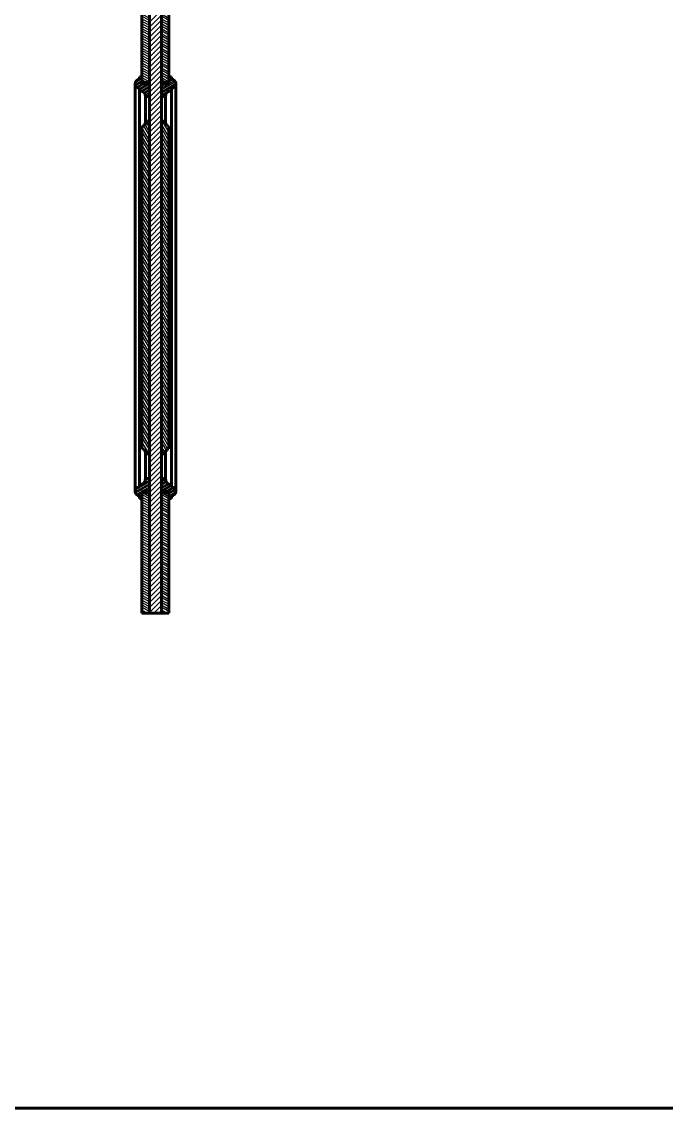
# Model space of a CAD drawing. Header units: inches. Extents: x -4554 to 14101, y -13650 to 2449.
# Drawn here: x 880 to 1791, y -13500 to -11964 of the extents above; entities that cross this region are included whole.
import ezdxf

# ---------------------------------------------------------------- set-up
doc = ezdxf.new("R2010")
doc.units = ezdxf.units.IN
doc.layers.add('Слой1', color=7, linetype='Continuous')

# ---------------------------------------------------------------- blocks, each defined once
blk = doc.blocks.new('*B497')
at = {"layer": 'Слой1', "linetype": 'Continuous'}
for p, q in [((1040.2, -12052.8), (1050, -12047.2)), ((1050, -12044.9), (1040.3, -12050.5)), ((1050, -12049.5), (1040.9, -12054.8)), ((1042.1, -12056.4), (1050, -12051.8)), ((1042.2, -12047.1), (1044.6, -12045.7)), ((1053.7, -12052), (1044, -12057.6)), ((1047, -12042), (1046.5, -12042.3)), ((1046.5, -12044.6), (1050, -12042.6)), ((1046.5, -12058.5), (1057.7, -12052)), ((1060.5, -12052.7), (1046.5, -12060.8)), ((1048.7, -12061.8), (1060.5, -12055)), ((1060.5, -12057.3), (1051, -12062.8)), ((1052.7, -12064.1), (1060.5, -12059.6)), ((1060.5, -12061.9), (1053.9, -12065.8)), ((1054.7, -12067.6), (1060.5, -12064.2)), ((1060.5, -12066.5), (1055, -12069.7)), ((1058.5, -12070), (1060.5, -12068.8))]:
    blk.add_line(p, q, dxfattribs=at)
blk = doc.blocks.new('*B498')
at = {"layer": 'Слой1', "linetype": 'Continuous'}
for p, q in [((1060.5, -11948.7), (1050, -11942.6)), ((1050, -11946.1), (1060.5, -11952.1)), ((1051.5, -11940), (1060.5, -11945.2)), ((1060.5, -11941.7), (1057.5, -11940)), ((1060.5, -11955.6), (1050, -11949.5)), ((1050, -11953), (1060.5, -11959.1)), ((1060.5, -11962.5), (1050, -11956.5)), ((1050, -11959.9), (1060.5, -11966)), ((1060.5, -11969.4), (1050, -11963.4)), ((1050, -11966.8), (1060.5, -11972.9)), ((1060.5, -11976.4), (1050, -11970.3)), ((1050, -11973.8), (1060.5, -11979.8)), ((1060.5, -11983.3), (1050, -11977.2)), ((1050, -11980.7), (1060.5, -11986.8)), ((1060.5, -11990.2), (1050, -11984.2)), ((1050, -11987.6), (1060.5, -11993.7)), ((1060.5, -11997.2), (1050, -11991.1)), ((1050, -11994.6), (1060.5, -12000.6)), ((1060.5, -12004.1), (1050, -11998)), ((1050, -12001.5), (1060.5, -12007.5)), ((1060.5, -12011), (1050, -12005)), ((1050, -12008.4), (1060.5, -12014.5)), ((1060.5, -12017.9), (1050, -12011.9)), ((1050, -12015.3), (1060.5, -12021.4)), ((1060.5, -12024.9), (1050, -12018.8)), ((1050, -12022.3), (1060.5, -12028.3)), ((1060.5, -12031.8), (1050, -12025.7)), ((1050, -12029.2), (1060.5, -12035.3)), ((1060.5, -12038.7), (1050, -12032.7)), ((1050, -12036.1), (1060.5, -12042.2)), ((1060.5, -12045.7), (1050, -12039.6)), ((1050, -12043.1), (1060.5, -12049.1)), ((1056, -12050), (1050, -12046.5)), ((1050, -12050), (1050, -12050))]:
    blk.add_line(p, q, dxfattribs=at)
blk = doc.blocks.new('*B499')
at = {"layer": 'Слой1', "linetype": 'Continuous'}
for p, q in [((1060.5, -12638.7), (1050, -12632.6)), ((1050, -12636.1), (1060.5, -12642.1)), ((1051.5, -12630), (1060.5, -12635.2)), ((1060.5, -12631.7), (1057.5, -12630)), ((1060.5, -12645.6), (1050, -12639.5)), ((1050, -12643), (1060.5, -12649.1)), ((1060.5, -12652.5), (1050, -12646.5)), ((1050, -12649.9), (1060.5, -12656)), ((1060.5, -12659.4), (1050, -12653.4)), ((1050, -12656.8), (1060.5, -12662.9)), ((1060.5, -12666.4), (1050, -12660.3)), ((1050, -12663.8), (1060.5, -12669.8)), ((1060.5, -12673.3), (1050, -12667.2)), ((1050, -12670.7), (1060.5, -12676.8)), ((1060.5, -12680.2), (1050, -12674.2)), ((1050, -12677.6), (1060.5, -12683.7)), ((1060.5, -12687.2), (1050, -12681.1)), ((1050, -12684.6), (1060.5, -12690.6)), ((1060.5, -12694.1), (1050, -12688)), ((1050, -12691.5), (1060.5, -12697.5)), ((1060.5, -12701), (1050, -12695)), ((1050, -12698.4), (1060.5, -12704.5)), ((1060.5, -12707.9), (1050, -12701.9)), ((1050, -12705.3), (1060.5, -12711.4)), ((1060.5, -12714.9), (1050, -12708.8)), ((1050, -12712.3), (1060.5, -12718.3)), ((1060.5, -12721.8), (1050, -12715.7)), ((1050, -12719.2), (1060.5, -12725.3)), ((1060.5, -12728.7), (1050, -12722.7)), ((1050, -12726.1), (1060.5, -12732.2)), ((1060.5, -12735.7), (1050, -12729.6)), ((1050, -12733.1), (1060.5, -12739.1)), ((1060.5, -12742.6), (1050, -12736.5)), ((1050, -12740), (1060.5, -12746)), ((1060.5, -12749.5), (1050, -12743.4)), ((1050, -12746.9), (1060.5, -12753)), ((1060.5, -12756.4), (1050, -12750.4)), ((1050, -12753.8), (1060.5, -12759.9)), ((1060.5, -12763.4), (1050, -12757.3)), ((1050, -12760.8), (1060.5, -12766.8)), ((1060.5, -12770.3), (1050, -12764.2)), ((1050, -12767.7), (1060.5, -12773.8)), ((1060.5, -12777.2), (1050, -12771.2)), ((1050, -12774.6), (1060.5, -12780.7)), ((1060.5, -12784.2), (1050, -12778.1)), ((1050, -12781.6), (1060.5, -12787.6)), ((1060.5, -12791.1), (1050, -12785)), ((1050, -12788.5), (1060.5, -12794.5)), ((1060.5, -12798), (1050, -12791.9)), ((1050, -12795.4), (1057.9, -12800)), ((1051.9, -12800), (1050, -12798.9))]:
    blk.add_line(p, q, dxfattribs=at)
blk = doc.blocks.new('*B500')
at = {"layer": 'Слой1', "linetype": 'Continuous'}
for p, q in [((1060.5, -12132), (1050, -12113.8)), ((1052, -12111.3), (1060.5, -12126)), ((1060.5, -12120), (1054.4, -12109.4)), ((1056.5, -12107.1), (1060.5, -12114)), ((1060.5, -12108), (1058.8, -12105)), ((1050, -12119.8), (1060.5, -12138)), ((1060.5, -12144), (1050, -12125.8)), ((1050, -12131.8), (1060.5, -12150)), ((1060.5, -12156), (1050, -12137.8)), ((1050, -12143.8), (1060.5, -12162)), ((1060.5, -12168), (1050, -12149.8)), ((1050, -12155.8), (1060.5, -12174)), ((1060.5, -12180), (1050, -12161.8)), ((1050, -12167.8), (1060.5, -12186)), ((1060.5, -12192), (1050, -12173.8)), ((1050, -12179.8), (1060.5, -12198)), ((1060.5, -12204), (1050, -12185.8)), ((1050, -12191.8), (1060.5, -12210)), ((1060.5, -12216), (1050, -12197.8)), ((1050, -12203.8), (1060.5, -12222)), ((1060.5, -12228), (1050, -12209.8)), ((1050, -12215.8), (1060.5, -12234)), ((1060.5, -12240), (1050, -12221.8)), ((1050, -12227.8), (1060.5, -12246)), ((1060.5, -12252), (1050, -12233.8)), ((1050, -12239.8), (1060.5, -12258)), ((1060.5, -12264), (1050, -12245.8)), ((1050, -12251.8), (1060.5, -12270)), ((1060.5, -12276), (1050, -12257.8)), ((1050, -12263.8), (1060.5, -12282)), ((1060.5, -12288), (1050, -12269.8)), ((1050, -12275.8), (1060.5, -12294)), ((1060.5, -12300), (1050, -12281.8)), ((1050, -12287.8), (1060.5, -12306)), ((1060.5, -12312), (1050, -12293.8)), ((1050, -12299.8), (1060.5, -12318)), ((1060.5, -12324), (1050, -12305.8)), ((1050, -12311.8), (1060.5, -12330)), ((1060.5, -12336), (1050, -12317.8)), ((1050, -12323.8), (1060.5, -12342)), ((1060.5, -12348), (1050, -12329.8)), ((1050, -12335.8), (1060.5, -12354)), ((1060.5, -12360), (1050, -12341.8)), ((1050, -12347.8), (1060.5, -12366)), ((1060.5, -12372), (1050, -12353.8)), ((1050, -12359.8), (1060.5, -12378)), ((1060.5, -12384), (1050, -12365.8)), ((1050, -12371.8), (1060.5, -12390)), ((1060.5, -12396), (1050, -12377.8)), ((1050, -12383.8), (1060.5, -12402)), ((1060.5, -12408), (1050, -12389.8)), ((1050, -12395.8), (1060.5, -12414)), ((1060.5, -12420), (1050, -12401.8)), ((1050, -12407.8), (1060.5, -12426)), ((1060.5, -12432), (1050, -12413.8)), ((1050, -12419.8), (1060.5, -12438)), ((1060.5, -12444), (1050, -12425.8)), ((1050, -12431.8), (1060.5, -12450)), ((1060.5, -12456), (1050, -12437.8)), ((1050, -12443.8), (1060.5, -12462)), ((1060.5, -12468), (1050, -12449.8)), ((1050, -12455.8), (1060.5, -12474)), ((1060.5, -12480), (1050, -12461.8)), ((1050, -12467.8), (1060.5, -12486)), ((1060.5, -12492), (1050, -12473.8)), ((1050, -12479.8), (1060.5, -12498)), ((1060.5, -12504), (1050, -12485.8)), ((1050, -12491.8), (1060.5, -12510)), ((1060.5, -12516), (1050, -12497.8)), ((1050, -12503.8), (1060.5, -12522)), ((1060.5, -12528), (1050, -12509.8)), ((1050, -12515.8), (1060.5, -12534)), ((1060.5, -12540), (1050, -12521.8)), ((1050, -12527.8), (1060.5, -12546)), ((1060.5, -12552), (1050, -12533.8)), ((1050, -12539.8), (1060.5, -12558)), ((1060.5, -12564), (1050, -12545.8)), ((1050, -12551.8), (1060.5, -12570)), ((1059.9, -12575), (1050, -12557.8)), ((1050, -12563.8), (1053.7, -12570.3))]:
    blk.add_line(p, q, dxfattribs=at)
blk = doc.blocks.new('*B501')
at = {"layer": 'Слой1', "linetype": 'Continuous'}
for p, q in [((1040.2, -12628.7), (1060.5, -12616.9)), ((1060.5, -12614.6), (1040.5, -12626.2)), ((1060.5, -12619.2), (1040.6, -12630.7)), ((1041.7, -12632.4), (1060.5, -12621.5)), ((1046.5, -12620.4), (1060.5, -12612.3)), ((1060.5, -12623.9), (1053.3, -12628)), ((1060.1, -12610), (1054.3, -12613.3)), ((1055, -12610.6), (1056.1, -12610)), ((1050, -12629.9), (1043.3, -12633.8)), ((1045.9, -12634.6), (1050, -12632.2)), ((1050, -12634.5), (1046.5, -12636.6)), ((1048, -12638), (1050, -12636.8)), ((1057.3, -12628), (1060.5, -12626.2))]:
    blk.add_line(p, q, dxfattribs=at)
blk = doc.blocks.new('*B506')
at = {"layer": 'Слой1', "linetype": 'Continuous'}
for p, q in [((1077.5, -12058.2), (1096.1, -12047.4)), ((1097.3, -12049.1), (1077.5, -12060.5)), ((1077.5, -12062.8), (1097.8, -12051.1)), ((1084.2, -12052), (1077.5, -12055.9)), ((1077.5, -12053.5), (1080.2, -12052)), ((1097.6, -12053.5), (1077.5, -12065.1)), ((1088, -12042.9), (1089.5, -12042)), ((1091.5, -12043.2), (1088, -12045.2)), ((1088, -12047.5), (1091.6, -12045.4)), ((1094.4, -12046.1), (1088, -12049.8)), ((1077.5, -12067.4), (1091.5, -12059.3)), ((1084, -12065.9), (1077.5, -12069.7)), ((1081, -12070), (1083.1, -12068.8))]:
    blk.add_line(p, q, dxfattribs=at)
blk = doc.blocks.new('*B507')
at = {"layer": 'Слой1', "linetype": 'Continuous'}
for p, q in [((1088, -11948.7), (1077.5, -11942.6)), ((1077.5, -11946.1), (1088, -11952.1)), ((1079, -11940), (1088, -11945.2)), ((1088, -11941.7), (1085, -11940)), ((1088, -11955.6), (1077.5, -11949.5)), ((1077.5, -11953), (1088, -11959.1)), ((1088, -11962.5), (1077.5, -11956.5)), ((1077.5, -11959.9), (1088, -11966)), ((1088, -11969.4), (1077.5, -11963.4)), ((1077.5, -11966.8), (1088, -11972.9)), ((1088, -11976.4), (1077.5, -11970.3)), ((1077.5, -11973.8), (1088, -11979.8)), ((1088, -11983.3), (1077.5, -11977.2)), ((1077.5, -11980.7), (1088, -11986.8)), ((1088, -11990.2), (1077.5, -11984.2)), ((1077.5, -11987.6), (1088, -11993.7)), ((1088, -11997.2), (1077.5, -11991.1)), ((1077.5, -11994.6), (1088, -12000.6)), ((1088, -12004.1), (1077.5, -11998)), ((1077.5, -12001.5), (1088, -12007.5)), ((1088, -12011), (1077.5, -12005)), ((1077.5, -12008.4), (1088, -12014.5)), ((1088, -12017.9), (1077.5, -12011.9)), ((1077.5, -12015.3), (1088, -12021.4)), ((1088, -12024.9), (1077.5, -12018.8)), ((1077.5, -12022.3), (1088, -12028.3)), ((1088, -12031.8), (1077.5, -12025.7)), ((1077.5, -12029.2), (1088, -12035.3)), ((1088, -12038.7), (1077.5, -12032.7)), ((1077.5, -12036.1), (1088, -12042.2)), ((1088, -12045.7), (1077.5, -12039.6)), ((1077.5, -12043.1), (1088, -12049.1)), ((1083.5, -12050), (1077.5, -12046.5)), ((1077.5, -12050), (1077.5, -12050))]:
    blk.add_line(p, q, dxfattribs=at)
blk = doc.blocks.new('*B508')
at = {"layer": 'Слой1', "linetype": 'Continuous'}
for p, q in [((1088, -12638.7), (1077.5, -12632.6)), ((1077.5, -12636.1), (1088, -12642.1)), ((1079, -12630), (1088, -12635.2)), ((1088, -12631.7), (1085, -12630)), ((1088, -12645.6), (1077.5, -12639.5)), ((1077.5, -12643), (1088, -12649.1)), ((1088, -12652.5), (1077.5, -12646.5)), ((1077.5, -12649.9), (1088, -12656)), ((1088, -12659.4), (1077.5, -12653.4)), ((1077.5, -12656.8), (1088, -12662.9)), ((1088, -12666.4), (1077.5, -12660.3)), ((1077.5, -12663.8), (1088, -12669.8)), ((1088, -12673.3), (1077.5, -12667.2)), ((1077.5, -12670.7), (1088, -12676.8)), ((1088, -12680.2), (1077.5, -12674.2)), ((1077.5, -12677.6), (1088, -12683.7)), ((1088, -12687.2), (1077.5, -12681.1)), ((1077.5, -12684.6), (1088, -12690.6)), ((1088, -12694.1), (1077.5, -12688)), ((1077.5, -12691.5), (1088, -12697.5)), ((1088, -12701), (1077.5, -12695)), ((1077.5, -12698.4), (1088, -12704.5)), ((1088, -12707.9), (1077.5, -12701.9)), ((1077.5, -12705.3), (1088, -12711.4)), ((1088, -12714.9), (1077.5, -12708.8)), ((1077.5, -12712.3), (1088, -12718.3)), ((1088, -12721.8), (1077.5, -12715.7)), ((1077.5, -12719.2), (1088, -12725.3)), ((1088, -12728.7), (1077.5, -12722.7)), ((1077.5, -12726.1), (1088, -12732.2)), ((1088, -12735.7), (1077.5, -12729.6)), ((1077.5, -12733.1), (1088, -12739.1)), ((1088, -12742.6), (1077.5, -12736.5)), ((1077.5, -12740), (1088, -12746)), ((1088, -12749.5), (1077.5, -12743.4)), ((1077.5, -12746.9), (1088, -12753)), ((1088, -12756.4), (1077.5, -12750.4)), ((1077.5, -12753.8), (1088, -12759.9)), ((1088, -12763.4), (1077.5, -12757.3)), ((1077.5, -12760.8), (1088, -12766.8)), ((1088, -12770.3), (1077.5, -12764.2)), ((1077.5, -12767.7), (1088, -12773.8)), ((1088, -12777.2), (1077.5, -12771.2)), ((1077.5, -12774.6), (1088, -12780.7)), ((1088, -12784.2), (1077.5, -12778.1)), ((1077.5, -12781.6), (1088, -12787.6)), ((1088, -12791.1), (1077.5, -12785)), ((1077.5, -12788.5), (1088, -12794.5)), ((1088, -12798), (1077.5, -12791.9)), ((1077.5, -12795.4), (1085.4, -12800)), ((1079.4, -12800), (1077.5, -12798.9))]:
    blk.add_line(p, q, dxfattribs=at)
blk = doc.blocks.new('*B509')
at = {"layer": 'Слой1', "linetype": 'Continuous'}
for p, q in [((1088, -12127), (1077.5, -12108.8)), ((1077.5, -12114.8), (1088, -12133)), ((1078.7, -12105), (1088, -12121)), ((1086, -12111.6), (1085.1, -12109.9)), ((1088, -12115), (1086.3, -12112)), ((1088, -12139), (1077.5, -12120.8)), ((1077.5, -12126.8), (1088, -12145)), ((1088, -12151), (1077.5, -12132.8)), ((1077.5, -12138.8), (1088, -12157)), ((1088, -12163), (1077.5, -12144.8)), ((1077.5, -12150.8), (1088, -12169)), ((1088, -12175), (1077.5, -12156.8)), ((1077.5, -12162.8), (1088, -12181)), ((1088, -12187), (1077.5, -12168.8)), ((1077.5, -12174.8), (1088, -12193)), ((1088, -12199), (1077.5, -12180.8)), ((1077.5, -12186.8), (1088, -12205)), ((1088, -12211), (1077.5, -12192.8)), ((1077.5, -12198.8), (1088, -12217)), ((1088, -12223), (1077.5, -12204.8)), ((1077.5, -12210.8), (1088, -12229)), ((1088, -12235), (1077.5, -12216.8)), ((1077.5, -12222.8), (1088, -12241)), ((1088, -12247), (1077.5, -12228.8)), ((1077.5, -12234.8), (1088, -12253)), ((1088, -12259), (1077.5, -12240.8)), ((1077.5, -12246.8), (1088, -12265)), ((1088, -12271), (1077.5, -12252.8)), ((1077.5, -12258.8), (1088, -12277)), ((1088, -12283), (1077.5, -12264.8)), ((1077.5, -12270.8), (1088, -12289)), ((1088, -12295), (1077.5, -12276.8)), ((1077.5, -12282.8), (1088, -12301)), ((1088, -12307), (1077.5, -12288.8)), ((1077.5, -12294.8), (1088, -12313)), ((1088, -12319), (1077.5, -12300.8)), ((1077.5, -12306.8), (1088, -12325)), ((1088, -12331), (1077.5, -12312.8)), ((1077.5, -12318.8), (1088, -12337)), ((1088, -12343), (1077.5, -12324.8)), ((1077.5, -12330.8), (1088, -12349)), ((1088, -12355), (1077.5, -12336.8)), ((1077.5, -12342.8), (1088, -12361)), ((1088, -12367), (1077.5, -12348.8)), ((1077.5, -12354.8), (1088, -12373)), ((1088, -12379), (1077.5, -12360.8)), ((1077.5, -12366.8), (1088, -12385)), ((1088, -12391), (1077.5, -12372.8)), ((1077.5, -12378.8), (1088, -12397)), ((1088, -12403), (1077.5, -12384.8)), ((1077.5, -12390.8), (1088, -12409)), ((1088, -12415), (1077.5, -12396.8)), ((1077.5, -12402.8), (1088, -12421)), ((1088, -12427), (1077.5, -12408.8)), ((1077.5, -12414.8), (1088, -12433)), ((1088, -12439), (1077.5, -12420.8)), ((1077.5, -12426.8), (1088, -12445)), ((1088, -12451), (1077.5, -12432.8)), ((1077.5, -12438.8), (1088, -12457)), ((1088, -12463), (1077.5, -12444.8)), ((1077.5, -12450.8), (1088, -12469)), ((1088, -12475), (1077.5, -12456.8)), ((1077.5, -12462.8), (1088, -12481)), ((1088, -12487), (1077.5, -12468.8)), ((1077.5, -12474.8), (1088, -12493)), ((1088, -12499), (1077.5, -12480.8)), ((1077.5, -12486.8), (1088, -12505)), ((1088, -12511), (1077.5, -12492.8)), ((1077.5, -12498.8), (1088, -12517)), ((1088, -12523), (1077.5, -12504.8)), ((1077.5, -12510.8), (1088, -12529)), ((1088, -12535), (1077.5, -12516.8)), ((1077.5, -12522.8), (1088, -12541)), ((1088, -12547), (1077.5, -12528.8)), ((1077.5, -12534.8), (1088, -12553)), ((1088, -12559), (1077.5, -12540.8)), ((1077.5, -12546.8), (1088, -12565)), ((1086.2, -12568), (1077.5, -12552.8)), ((1077.5, -12558.8), (1084.1, -12570.3)), ((1081.8, -12572.3), (1077.5, -12564.8)), ((1077.5, -12570.8), (1079.9, -12575))]:
    blk.add_line(p, q, dxfattribs=at)
blk = doc.blocks.new('*B510')
at = {"layer": 'Слой1', "linetype": 'Continuous'}
for p, q in [((1077.5, -12612.6), (1082, -12610)), ((1078, -12610), (1077.5, -12610.3)), ((1083.2, -12611.6), (1077.5, -12614.9)), ((1077.5, -12617.2), (1083.8, -12613.6)), ((1084.8, -12615.3), (1077.5, -12619.5)), ((1077.5, -12621.8), (1086.3, -12616.7)), ((1088.3, -12617.9), (1077.5, -12624.1)), ((1077.5, -12626.5), (1091.3, -12618.5)), ((1091.5, -12620.7), (1078.8, -12628)), ((1082.8, -12628), (1093.1, -12622.1)), ((1095.3, -12623.1), (1086.8, -12628)), ((1088, -12629.6), (1096.7, -12624.6)), ((1097.6, -12626.4), (1088, -12631.9)), ((1088, -12634.2), (1097.8, -12628.6)), ((1097.1, -12631.3), (1088, -12636.6)), ((1089.5, -12638), (1091.5, -12636.8))]:
    blk.add_line(p, q, dxfattribs=at)
blk = doc.blocks.new('*B514')
at = {"layer": 'Слой1', "linetype": 'Continuous'}
for p, q in [((1060.5, -11964.9), (1077.5, -11947.9)), ((1077.5, -11955), (1060.5, -11972)), ((1060.5, -11979.1), (1077.5, -11962.1)), ((1077.5, -11969.1), (1060.5, -11986.1)), ((1060.5, -11993.2), (1077.5, -11976.2)), ((1077.5, -11983.3), (1060.5, -12000.3)), ((1060.5, -12007.4), (1077.5, -11990.4)), ((1077.5, -11997.4), (1060.5, -12014.4)), ((1060.5, -12021.5), (1077.5, -12004.5)), ((1077.5, -12011.6), (1060.5, -12028.6)), ((1060.5, -12035.6), (1077.5, -12018.6)), ((1077.5, -12025.7), (1060.5, -12042.7)), ((1060.5, -12049.8), (1077.5, -12032.8)), ((1077.5, -12039.9), (1060.5, -12056.9)), ((1060.5, -12063.9), (1077.5, -12046.9)), ((1077.5, -12054), (1060.5, -12071)), ((1060.5, -12078.1), (1077.5, -12061.1)), ((1077.5, -12068.1), (1060.5, -12085.1)), ((1060.5, -12092.2), (1077.5, -12075.2)), ((1077.5, -12082.3), (1060.5, -12099.3)), ((1060.5, -12106.4), (1077.5, -12089.4)), ((1077.5, -12096.4), (1060.5, -12113.4)), ((1060.5, -12120.5), (1077.5, -12103.5)), ((1077.5, -12110.6), (1060.5, -12127.6)), ((1060.5, -12134.6), (1077.5, -12117.6)), ((1077.5, -12124.7), (1060.5, -12141.7)), ((1060.5, -12148.8), (1077.5, -12131.8)), ((1077.5, -12138.9), (1060.5, -12155.9)), ((1060.5, -12162.9), (1077.5, -12145.9)), ((1077.5, -12153), (1060.5, -12170)), ((1060.5, -12177.1), (1077.5, -12160.1)), ((1077.5, -12167.1), (1060.5, -12184.1)), ((1060.5, -12191.2), (1077.5, -12174.2)), ((1077.5, -12181.3), (1060.5, -12198.3)), ((1060.5, -12205.4), (1077.5, -12188.4)), ((1077.5, -12195.4), (1060.5, -12212.4)), ((1060.5, -12219.5), (1077.5, -12202.5)), ((1077.5, -12209.6), (1060.5, -12226.6)), ((1060.5, -12233.6), (1077.5, -12216.6)), ((1077.5, -12223.7), (1060.5, -12240.7)), ((1060.5, -12247.8), (1077.5, -12230.8)), ((1077.5, -12237.9), (1060.5, -12254.9)), ((1060.5, -12261.9), (1077.5, -12244.9)), ((1077.5, -12252), (1060.5, -12269)), ((1060.5, -12276.1), (1077.5, -12259.1)), ((1077.5, -12266.1), (1060.5, -12283.1)), ((1060.5, -12290.2), (1077.5, -12273.2)), ((1077.5, -12280.3), (1060.5, -12297.3)), ((1060.5, -12304.3), (1077.5, -12287.3)), ((1077.5, -12294.4), (1060.5, -12311.4)), ((1060.5, -12318.5), (1077.5, -12301.5)), ((1077.5, -12308.6), (1060.5, -12325.6)), ((1060.5, -12332.6), (1077.5, -12315.6)), ((1077.5, -12322.7), (1060.5, -12339.7)), ((1060.5, -12346.8), (1077.5, -12329.8)), ((1077.5, -12336.8), (1060.5, -12353.8)), ((1060.5, -12360.9), (1077.5, -12343.9)), ((1077.5, -12351), (1060.5, -12368)), ((1060.5, -12375.1), (1077.5, -12358.1)), ((1077.5, -12365.1), (1060.5, -12382.1)), ((1060.5, -12389.2), (1077.5, -12372.2)), ((1077.5, -12379.3), (1060.5, -12396.3)), ((1060.5, -12403.3), (1077.5, -12386.3)), ((1077.5, -12393.4), (1060.5, -12410.4)), ((1060.5, -12417.5), (1077.5, -12400.5)), ((1077.5, -12407.6), (1060.5, -12424.6)), ((1060.5, -12431.6), (1077.5, -12414.6)), ((1077.5, -12421.7), (1060.5, -12438.7)), ((1060.5, -12445.8), (1077.5, -12428.8)), ((1077.5, -12435.8), (1060.5, -12452.8)), ((1060.5, -12459.9), (1077.5, -12442.9)), ((1077.5, -12450), (1060.5, -12467)), ((1060.5, -12474.1), (1077.5, -12457.1)), ((1077.5, -12464.1), (1060.5, -12481.1)), ((1060.5, -12488.2), (1077.5, -12471.2)), ((1077.5, -12478.3), (1060.5, -12495.3)), ((1060.5, -12502.3), (1077.5, -12485.3)), ((1077.5, -12492.4), (1060.5, -12509.4)), ((1060.5, -12516.5), (1077.5, -12499.5)), ((1077.5, -12506.6), (1060.5, -12523.6)), ((1060.5, -12530.6), (1077.5, -12513.6)), ((1077.5, -12520.7), (1060.5, -12537.7)), ((1060.5, -12544.8), (1077.5, -12527.8)), ((1077.5, -12534.8), (1060.5, -12551.8)), ((1060.5, -12558.9), (1077.5, -12541.9)), ((1077.5, -12549), (1060.5, -12566)), ((1060.5, -12573), (1077.5, -12556)), ((1077.5, -12563.1), (1060.5, -12580.1)), ((1060.5, -12587.2), (1077.5, -12570.2)), ((1077.5, -12577.3), (1060.5, -12594.3)), ((1060.5, -12601.3), (1077.5, -12584.3)), ((1077.5, -12591.4), (1060.5, -12608.4)), ((1060.5, -12615.5), (1077.5, -12598.5)), ((1077.5, -12605.5), (1060.5, -12622.5)), ((1060.5, -12629.6), (1077.5, -12612.6)), ((1077.5, -12619.7), (1060.5, -12636.7)), ((1060.5, -12643.8), (1077.5, -12626.8)), ((1077.5, -12633.8), (1060.5, -12650.8)), ((1060.5, -12657.9), (1077.5, -12640.9)), ((1077.5, -12648), (1060.5, -12665)), ((1060.5, -12672), (1077.5, -12655)), ((1077.5, -12662.1), (1060.5, -12679.1)), ((1060.5, -12686.2), (1077.5, -12669.2)), ((1077.5, -12676.3), (1060.5, -12693.3)), ((1060.5, -12700.3), (1077.5, -12683.3)), ((1077.5, -12690.4), (1060.5, -12707.4)), ((1060.5, -12714.5), (1077.5, -12697.5)), ((1077.5, -12704.5), (1060.5, -12721.5)), ((1060.5, -12728.6), (1077.5, -12711.6)), ((1077.5, -12718.7), (1060.5, -12735.7)), ((1060.5, -12742.8), (1077.5, -12725.8)), ((1077.5, -12732.8), (1060.5, -12749.8)), ((1060.5, -12756.9), (1077.5, -12739.9)), ((1077.5, -12747), (1060.5, -12764)), ((1060.5, -12771), (1077.5, -12754)), ((1077.5, -12761.1), (1060.5, -12778.1)), ((1060.5, -12785.2), (1077.5, -12768.2)), ((1077.5, -12775.3), (1060.5, -12792.3)), ((1060.5, -12799.3), (1077.5, -12782.3)), ((1077.5, -12789.4), (1066.9, -12800)), ((1074, -12800), (1077.5, -12796.5))]:
    blk.add_line(p, q, dxfattribs=at)

msp = doc.modelspace()

# ---------------------------------------------------------------- linework, layer by layer
at = {"layer": 'Слой1', "color": 7, "linetype": 'Continuous', "lineweight": 60}
for p, q in [((1050, -12052), (1050, -11938)), ((1060.5, -12800), (1060.5, -11938)), ((1077.5, -12800), (1077.5, -11938)), ((1088, -12052), (1088, -11938)), ((1040.2, -12627.1), (1040.2, -12052.9)), ((1046.5, -12045.4), (1046.5, -12042)), ((1046.5, -12042), (1050, -12042)), ((1050, -12042), (1050, -12052)), ((1060.5, -12050), (1050, -12050)), ((1050, -12052), (1060.5, -12052)), ((1077.5, -12050), (1088, -12050)), ((1088, -12052), (1077.5, -12052)), ((1091.5, -12042), (1088, -12042)), ((1088, -12042), (1088, -12052)), ((1091.5, -12045.4), (1091.5, -12042)), ((1097.8, -12627.1), (1097.8, -12052.9)), ((1046.5, -12061.5), (1046.5, -12058.1)), ((1046.5, -12618.5), (1046.5, -12061.5)), ((1055, -12108.9), (1055, -12070)), ((1060.5, -12070), (1055, -12070)), ((1077.5, -12070), (1083, -12070)), ((1083, -12108.9), (1083, -12070)), ((1091.5, -12061.5), (1091.5, -12058.1)), ((1091.5, -12618.5), (1091.5, -12061.5)), ((1050, -12568), (1050, -12112)), ((1050, -12112), (1052, -12112)), ((1052, -12112), (1052, -12110)), ((1057, -12105), (1060.5, -12105)), ((1081, -12105), (1077.5, -12105)), ((1086, -12112), (1086, -12110)), ((1088, -12112), (1086, -12112)), ((1088, -12568), (1088, -12112)), ((1050, -12568), (1052, -12568)), ((1052, -12568), (1052, -12570)), ((1055, -12571.1), (1055, -12610)), ((1057, -12575), (1060.5, -12575)), ((1081, -12575), (1077.5, -12575)), ((1083, -12571.1), (1083, -12610)), ((1088, -12568), (1086, -12568)), ((1086, -12568), (1086, -12570)), ((1046.5, -12618.5), (1046.5, -12621.9)), ((1060.5, -12610), (1055, -12610)), ((1077.5, -12610), (1083, -12610)), ((1091.5, -12618.5), (1091.5, -12621.9)), ((1046.5, -12634.6), (1046.5, -12638)), ((1046.5, -12638), (1050, -12638)), ((1050, -12800), (1050, -12628)), ((1050, -12638), (1050, -12628)), ((1050, -12628), (1060.5, -12628)), ((1060.5, -12630), (1050, -12630)), ((1088, -12628), (1077.5, -12628)), ((1077.5, -12630), (1088, -12630)), ((1088, -12800), (1088, -12628)), ((1088, -12638), (1088, -12628)), ((1091.5, -12638), (1088, -12638)), ((1091.5, -12634.6), (1091.5, -12638)), ((1050, -12800), (1088, -12800))]:
    msp.add_line(p, q, dxfattribs=at)
at = {"layer": 'Слой1', "linetype": 'Continuous', "lineweight": 60}
msp.add_line((-3250, -13500), (7250, -13500), dxfattribs=at)
at = {"layer": 'Слой1', "color": 7, "linetype": 'Continuous', "lineweight": 60}
for centre, radius, start, end in [((1046.5, -12051.8), 6.35, 90, 270), ((1091.5, -12051.8), 6.35, 270, 450), ((1046.5, -12070), 8.5, 0, 90), ((1091.5, -12070), 8.5, 90, 180), ((1052, -12105), 5, 270, 360.2574), ((1086, -12105), 5, 179.7426, 270), ((1052, -12575), 5, 359.7426, 450), ((1086, -12575), 5, 90, 180.2574), ((1046.5, -12628.2), 6.35, 90, 270), ((1046.5, -12610), 8.5, 270, 360), ((1091.5, -12610), 8.5, 180, 270), ((1091.5, -12628.2), 6.35, 270, 450)]:
    msp.add_arc(centre, radius, start, end, dxfattribs=at)

# ---------------------------------------------------------------- block references
at = {"layer": 'Слой1'}
for name in ['*B514', '*B498', '*B507', '*B497', '*B506', '*B500', '*B509', '*B501', '*B510', '*B499', '*B508']:
    msp.add_blockref(name, (0, 0), dxfattribs=at)

doc.saveas('drawing.dxf')
